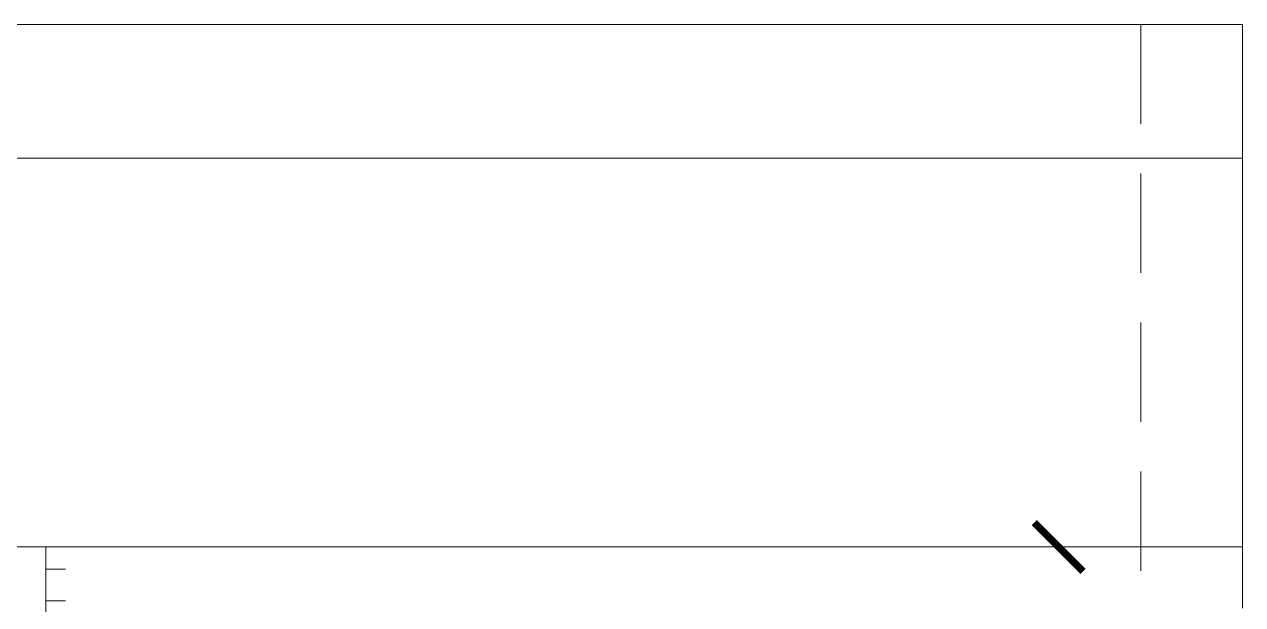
# Model space of a CAD drawing. Header units: millimetres. Extents: x 27137 to 30937, y -4667 to -569.
# Drawn here: x 28989 to 29051.3, y -2516 to -2486.3 of the extents above; entities that cross this region are included whole.
import ezdxf

# ---------------------------------------------------------------- set-up
doc = ezdxf.new("R2010")
doc.units = ezdxf.units.MM
doc.header["$LTSCALE"] = 0.4
doc.linetypes.add('штриховаяX2', pattern=[38.1, 25.4, -12.7])
doc.layers.add('здания', color=7, linetype='Continuous', lineweight=40)

# ---------------------------------------------------------------- blocks, each defined once
blk = doc.blocks.new('_ArchTick')
at = {"color": 0, "linetype": 'ByBlock', "const_width": 0.15}
blk.add_lwpolyline([(-0.5, -0.5), (0.5, 0.5)], dxfattribs=at)

msp = doc.modelspace()

# ---------------------------------------------------------------- linework, layer by layer
at = {"lineweight": 15}
for p, q in [((29051.3499, -2486.3231), (28936.4395, -2486.3231)), ((29051.3499, -2516.1614), (29051.3499, -2486.3231)), ((29051.3499, -2513.0356), (28923.4195, -2513.0384)), ((28991.1091, -2514.1715), (28990.1091, -2514.1715)), ((28991.1091, -2514.1715), (28990.1091, -2514.1715)), ((28991.1091, -2514.1715), (28990.1091, -2514.1715)), ((28991.1091, -2514.1715), (28990.1091, -2514.1715)), ((28991.1091, -2514.1715), (28990.1091, -2514.1715)), ((28991.1091, -2514.1715), (28990.1091, -2514.1715)), ((28991.1091, -2514.1715), (28990.1091, -2514.1715)), ((28991.1091, -2514.1715), (28990.1091, -2514.1715)), ((28991.1091, -2514.1715), (28990.1091, -2514.1715)), ((28991.1091, -2514.1715), (28990.1091, -2514.1715)), ((28991.1091, -2514.1715), (28990.1091, -2514.1715)), ((28991.1091, -2514.1715), (28990.1091, -2514.1715)), ((28991.1091, -2514.1715), (28990.1091, -2514.1715)), ((28991.1091, -2514.1715), (28990.1091, -2514.1715)), ((28991.1091, -2514.1715), (28990.1091, -2514.1715)), ((28991.1091, -2514.1715), (28990.1091, -2514.1715)), ((28991.1091, -2514.1715), (28990.1091, -2514.1715)), ((28991.1091, -2514.1715), (28990.1091, -2514.1715)), ((28991.1091, -2514.1715), (28990.1091, -2514.1715)), ((28991.1091, -2514.1715), (28990.1091, -2514.1715)), ((28991.1091, -2514.1715), (28990.1091, -2514.1715)), ((28991.1091, -2514.1715), (28990.1091, -2514.1715)), ((28991.1091, -2514.1715), (28990.1091, -2514.1715)), ((28991.1091, -2514.1715), (28990.1091, -2514.1715)), ((28991.1091, -2514.1715), (28990.1091, -2514.1715)), ((28991.1091, -2514.1715), (28990.1091, -2514.1715)), ((28991.1091, -2514.1715), (28990.1091, -2514.1715)), ((28991.1091, -2514.1715), (28990.1091, -2514.1715)), ((28991.1091, -2514.1715), (28990.1091, -2514.1715)), ((28991.1091, -2514.1715), (28990.1091, -2514.1715)), ((28991.1091, -2514.1715), (28990.1091, -2514.1715)), ((28991.1091, -2514.1715), (28990.1091, -2514.1715)), ((28991.1091, -2514.1715), (28990.1091, -2514.1715)), ((28991.1091, -2514.1715), (28990.1091, -2514.1715)), ((28991.1091, -2514.1715), (28990.1091, -2514.1715)), ((28991.1091, -2514.1715), (28990.1091, -2514.1715)), ((28991.1091, -2514.1715), (28990.1091, -2514.1715)), ((28991.1091, -2514.1715), (28990.1091, -2514.1715)), ((28991.1091, -2514.1715), (28990.1091, -2514.1715)), ((28991.1091, -2514.1715), (28990.1091, -2514.1715)), ((28991.1091, -2514.1715), (28990.1091, -2514.1715)), ((28991.1091, -2514.1715), (28990.1091, -2514.1715)), ((28991.1091, -2514.1715), (28990.1091, -2514.1715)), ((28991.1091, -2514.1715), (28990.1091, -2514.1715)), ((28991.1091, -2514.1715), (28990.1091, -2514.1715)), ((28991.1091, -2514.1715), (28990.1091, -2514.1715)), ((28991.1091, -2514.1715), (28990.1091, -2514.1715)), ((28991.1091, -2514.1715), (28990.1091, -2514.1715)), ((28991.1091, -2514.1715), (28990.1091, -2514.1715)), ((28991.1091, -2514.1715), (28990.1091, -2514.1715)), ((28991.1091, -2514.1715), (28990.1091, -2514.1715)), ((28991.1091, -2514.1715), (28990.1091, -2514.1715)), ((28991.1091, -2514.1715), (28990.1091, -2514.1715)), ((28991.1091, -2514.1715), (28990.1091, -2514.1715)), ((28991.1091, -2514.1715), (28990.1091, -2514.1715)), ((28991.1091, -2514.1715), (28990.1091, -2514.1715)), ((28991.1091, -2514.1715), (28990.1091, -2514.1715)), ((28991.1091, -2514.1715), (28990.1091, -2514.1715)), ((28991.1091, -2514.1715), (28990.1091, -2514.1715)), ((28991.1091, -2514.1715), (28990.1091, -2514.1715)), ((28991.1091, -2514.1715), (28990.1091, -2514.1715)), ((28991.1091, -2514.1715), (28990.1091, -2514.1715)), ((28991.1091, -2514.1715), (28990.1091, -2514.1715)), ((28991.1091, -2514.1715), (28990.1091, -2514.1715)), ((28991.1091, -2514.1715), (28990.1091, -2514.1715)), ((28991.1091, -2514.1715), (28990.1091, -2514.1715)), ((28991.1091, -2514.1715), (28990.1091, -2514.1715)), ((28991.1091, -2515.7954), (28990.1091, -2515.7954)), ((28991.1091, -2515.7954), (28990.1091, -2515.7954)), ((28991.1091, -2515.7954), (28990.1091, -2515.7954)), ((28991.1091, -2515.7954), (28990.1091, -2515.7954)), ((28991.1091, -2515.7954), (28990.1091, -2515.7954)), ((28991.1091, -2515.7954), (28990.1091, -2515.7954)), ((28991.1091, -2515.7954), (28990.1091, -2515.7954)), ((28991.1091, -2515.7954), (28990.1091, -2515.7954)), ((28991.1091, -2515.7954), (28990.1091, -2515.7954)), ((28991.1091, -2515.7954), (28990.1091, -2515.7954)), ((28991.1091, -2515.7954), (28990.1091, -2515.7954)), ((28991.1091, -2515.7954), (28990.1091, -2515.7954)), ((28991.1091, -2515.7954), (28990.1091, -2515.7954)), ((28991.1091, -2515.7954), (28990.1091, -2515.7954)), ((28991.1091, -2515.7954), (28990.1091, -2515.7954)), ((28991.1091, -2515.7954), (28990.1091, -2515.7954)), ((28991.1091, -2515.7954), (28990.1091, -2515.7954)), ((28991.1091, -2515.7954), (28990.1091, -2515.7954)), ((28991.1091, -2515.7954), (28990.1091, -2515.7954)), ((28991.1091, -2515.7954), (28990.1091, -2515.7954)), ((28991.1091, -2515.7954), (28990.1091, -2515.7954)), ((28991.1091, -2515.7954), (28990.1091, -2515.7954)), ((28991.1091, -2515.7954), (28990.1091, -2515.7954)), ((28991.1091, -2515.7954), (28990.1091, -2515.7954)), ((28991.1091, -2515.7954), (28990.1091, -2515.7954))]:
    msp.add_line(p, q, dxfattribs=at)
at = {"linetype": 'штриховаяX2', "lineweight": 15, "ltscale": 0.5}
msp.add_line((29046.1482, -2486.3231), (29046.1476, -2516.1797), dxfattribs=at)
at = {"lineweight": 15, "ltscale": 0.5}
for p, q in [((29051.3499, -2493.1698), (28845.29, -2493.1698)), ((28990.1098, -2536.9192), (28990.1093, -2513.0369))]:
    msp.add_line(p, q, dxfattribs=at)

# ---------------------------------------------------------------- block references
at = {"layer": 'здания', "color": 7, "lineweight": 20, "xscale": 2.5, "yscale": 2.5, "zscale": 2.5, "rotation": 270}
msp.add_blockref('_ArchTick', (29041.9354, -2513.0372), dxfattribs=at)

doc.saveas('drawing.dxf')
